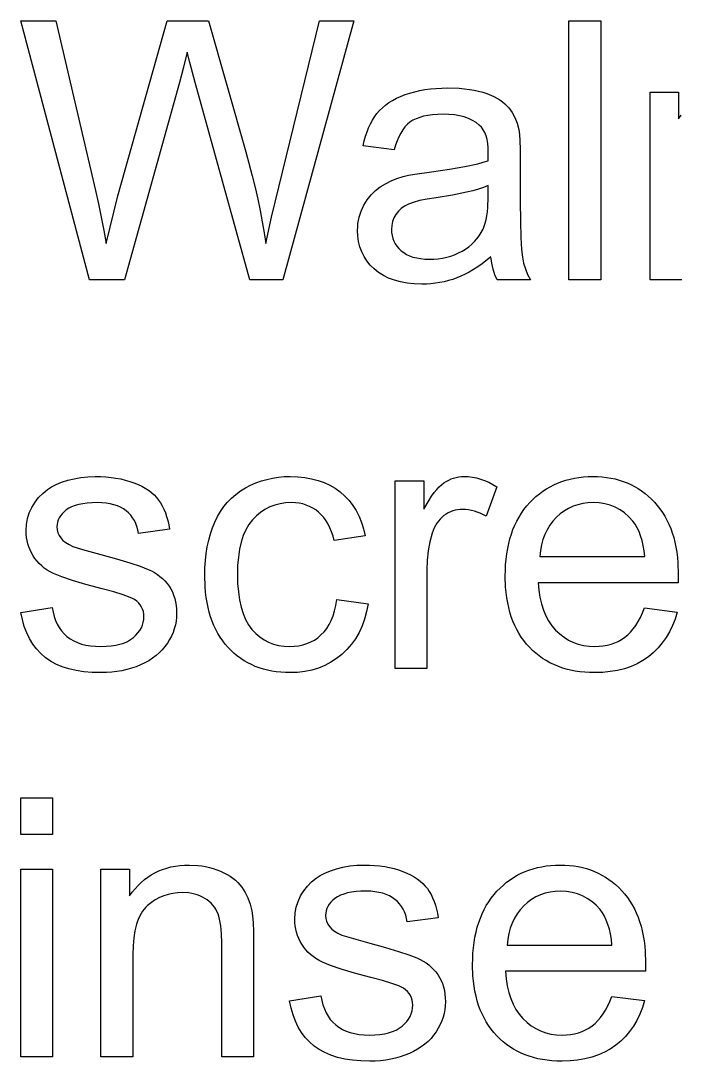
# Model space of a CAD drawing. Extents: x 0.6 to 44.2, y 0 to 23.3.
# Drawn here: x 3.095 to 4.114, y 17.469 to 19.076 of the extents above; entities that cross this region are included whole.
import ezdxf

# ---------------------------------------------------------------- set-up
doc = ezdxf.new("R2010")
doc.units = 0
doc.layers.add('CUTOUTS', color=1, linetype='CONTINUOUS')

msp = doc.modelspace()

# ---------------------------------------------------------------- linework, layer by layer
at = {"layer": 'CUTOUTS'}
for points in [[(3.2007, 18.676), (3.0946, 19.076), (3.1489, 19.076), (3.2097, 18.8138), (3.2145, 18.7933), (3.2189, 18.7728), (3.2229, 18.7523), (3.2266, 18.732), (3.2388, 18.7825), (3.2446, 18.8059), (3.3208, 19.076), (3.3846, 19.076), (3.4419, 18.8736), (3.4519, 18.8365), (3.4564, 18.8184), (3.4605, 18.8005), (3.4642, 18.783), (3.4675, 18.7657), (3.4704, 18.7487), (3.473, 18.732), (3.4818, 18.7727), (3.4929, 18.819), (3.5557, 19.076), (3.6089, 19.076), (3.4992, 18.676), (3.4482, 18.676), (3.3639, 18.9808), (3.3554, 19.0116), (3.3513, 19.0277), (3.3453, 19.0022), (3.3396, 18.9808), (3.2547, 18.676)], [(3.941, 18.676), (3.941, 19.076), (3.9901, 19.076), (3.9901, 18.676)], [(3.8204, 18.7118), (3.8068, 18.701), (3.8002, 18.6963), (3.7936, 18.692), (3.787, 18.6881), (3.7806, 18.6847), (3.7742, 18.6816), (3.7678, 18.679), (3.7615, 18.6768), (3.755, 18.6748), (3.7484, 18.6732), (3.7417, 18.6719), (3.7348, 18.6708), (3.7279, 18.6701), (3.7208, 18.6696), (3.7137, 18.6695), (3.7021, 18.6698), (3.6912, 18.6709), (3.681, 18.6728), (3.6714, 18.6753), (3.6626, 18.6786), (3.6545, 18.6826), (3.647, 18.6873), (3.6403, 18.6928), (3.6343, 18.6988), (3.6291, 18.7053), (3.6246, 18.7121), (3.621, 18.7194), (3.6182, 18.727), (3.6162, 18.7351), (3.615, 18.7436), (3.6146, 18.7524), (3.6148, 18.7577), (3.6152, 18.7628), (3.616, 18.7679), (3.617, 18.7728), (3.6184, 18.7776), (3.6201, 18.7823), (3.622, 18.7868), (3.6243, 18.7913), (3.6295, 18.7997), (3.6355, 18.8072), (3.6422, 18.8138), (3.6497, 18.8195), (3.6578, 18.8245), (3.6664, 18.8289), (3.6754, 18.8326), (3.685, 18.8356), (3.6932, 18.8375), (3.7032, 18.8394), (3.7287, 18.843), (3.7565, 18.8467), (3.7803, 18.8508), (3.8002, 18.8552), (3.8087, 18.8575), (3.8163, 18.8599), (3.8165, 18.8728), (3.8163, 18.88), (3.8157, 18.8867), (3.8146, 18.8928), (3.8131, 18.8983), (3.8111, 18.9033), (3.8087, 18.9078), (3.8059, 18.9117), (3.8026, 18.915), (3.7976, 18.9189), (3.7921, 18.9223), (3.7859, 18.9252), (3.7792, 18.9275), (3.7719, 18.9293), (3.7641, 18.9306), (3.7557, 18.9314), (3.7467, 18.9317), (3.7383, 18.9315), (3.7305, 18.9309), (3.7232, 18.93), (3.7166, 18.9287), (3.7105, 18.9269), (3.7049, 18.9249), (3.6999, 18.9224), (3.6955, 18.9195), (3.6915, 18.9162), (3.6878, 18.9123), (3.6844, 18.9078), (3.6812, 18.9027), (3.6782, 18.8971), (3.6756, 18.8908), (3.6732, 18.884), (3.6711, 18.8766), (3.6231, 18.8831), (3.6249, 18.8906), (3.6269, 18.8978), (3.6292, 18.9046), (3.6317, 18.911), (3.6346, 18.917), (3.6377, 18.9227), (3.641, 18.928), (3.6446, 18.9329), (3.6486, 18.9375), (3.653, 18.9419), (3.6578, 18.9459), (3.663, 18.9497), (3.6686, 18.9532), (3.6747, 18.9564), (3.6811, 18.9594), (3.688, 18.9621), (3.6953, 18.9645), (3.7028, 18.9666), (3.7106, 18.9683), (3.7187, 18.9698), (3.727, 18.9709), (3.7357, 18.9717), (3.7446, 18.9722), (3.7538, 18.9723), (3.7715, 18.9718), (3.7797, 18.9711), (3.7874, 18.9702), (3.7947, 18.9689), (3.8016, 18.9674), (3.8081, 18.9657), (3.8141, 18.9636), (3.8249, 18.959), (3.8297, 18.9564), (3.8342, 18.9538), (3.8383, 18.9509), (3.842, 18.948), (3.8453, 18.9449), (3.8482, 18.9416), (3.8532, 18.9346), (3.8575, 18.9267), (3.8609, 18.9179), (3.8635, 18.9082), (3.8645, 18.9007), (3.8653, 18.8906), (3.8658, 18.878), (3.8659, 18.8629), (3.8659, 18.7974), (3.8661, 18.7663), (3.8667, 18.7415), (3.8677, 18.723), (3.8691, 18.7108), (3.871, 18.7018), (3.8737, 18.693), (3.8772, 18.6844), (3.8815, 18.676), (3.8302, 18.676), (3.8267, 18.684), (3.8239, 18.6926), (3.8218, 18.7019)], [(3.8163, 18.8215), (3.8092, 18.8188), (3.8012, 18.8162), (3.7924, 18.8137), (3.7828, 18.8114), (3.7611, 18.8069), (3.736, 18.8029), (3.722, 18.8007), (3.7102, 18.7983), (3.7006, 18.7957), (3.6932, 18.7931), (3.6873, 18.79), (3.6821, 18.7864), (3.6776, 18.7821), (3.6738, 18.7771), (3.6708, 18.7717), (3.6687, 18.766), (3.6674, 18.7601), (3.667, 18.7538), (3.6672, 18.749), (3.6679, 18.7444), (3.6691, 18.74), (3.6707, 18.7358), (3.6728, 18.7318), (3.6754, 18.728), (3.6784, 18.7244), (3.6819, 18.721), (3.6858, 18.718), (3.6902, 18.7153), (3.695, 18.7131), (3.7002, 18.7112), (3.7059, 18.7098), (3.7119, 18.7088), (3.7185, 18.7082), (3.7254, 18.708), (3.7324, 18.7081), (3.7392, 18.7087), (3.7458, 18.7097), (3.7522, 18.7111), (3.7584, 18.7128), (3.7644, 18.7149), (3.7703, 18.7175), (3.7759, 18.7204), (3.7812, 18.7236), (3.7862, 18.7271), (3.7908, 18.731), (3.795, 18.7351), (3.7989, 18.7395), (3.8024, 18.7441), (3.8056, 18.7491), (3.8083, 18.7543), (3.8102, 18.7587), (3.8118, 18.7636), (3.8132, 18.769), (3.8143, 18.7749), (3.8151, 18.7813), (3.8158, 18.7882), (3.8163, 18.8034)], [(3.0946, 18.1625), (3.1431, 18.1702), (3.1444, 18.1631), (3.1461, 18.1564), (3.1483, 18.1502), (3.1509, 18.1444), (3.154, 18.139), (3.1575, 18.134), (3.1615, 18.1295), (3.1659, 18.1254), (3.1708, 18.1218), (3.1762, 18.1186), (3.182, 18.1159), (3.1883, 18.1137), (3.1951, 18.112), (3.2023, 18.1108), (3.21, 18.1101), (3.2182, 18.1099), (3.2264, 18.1101), (3.234, 18.1107), (3.2411, 18.1118), (3.2476, 18.1133), (3.2536, 18.1152), (3.2591, 18.1176), (3.264, 18.1204), (3.2684, 18.1236), (3.2722, 18.1272), (3.2755, 18.1308), (3.2784, 18.1346), (3.2807, 18.1386), (3.2824, 18.1427), (3.2837, 18.147), (3.2845, 18.1514), (3.2847, 18.156), (3.2845, 18.16), (3.2838, 18.1639), (3.2827, 18.1675), (3.2811, 18.1708), (3.2791, 18.174), (3.2766, 18.1769), (3.2737, 18.1797), (3.2703, 18.1822), (3.2673, 18.1839), (3.2634, 18.1857), (3.2527, 18.1896), (3.2383, 18.194), (3.2201, 18.1988), (3.1951, 18.2054), (3.1743, 18.2115), (3.1577, 18.2172), (3.1452, 18.2224), (3.1401, 18.225), (3.1354, 18.2279), (3.1309, 18.231), (3.1268, 18.2343), (3.123, 18.2378), (3.1196, 18.2416), (3.1164, 18.2457), (3.1135, 18.25), (3.111, 18.2544), (3.1088, 18.259), (3.107, 18.2637), (3.1055, 18.2685), (3.1043, 18.2734), (3.1034, 18.2784), (3.1029, 18.2836), (3.1028, 18.2889), (3.1033, 18.2984), (3.105, 18.3075), (3.1077, 18.3163), (3.1116, 18.3247), (3.1165, 18.3326), (3.1221, 18.3398), (3.1285, 18.3463), (3.1358, 18.3522), (3.142, 18.3562), (3.1493, 18.36), (3.1576, 18.3634), (3.167, 18.3665), (3.1771, 18.369), (3.1875, 18.3709), (3.1983, 18.372), (3.2094, 18.3723), (3.2178, 18.3722), (3.226, 18.3717), (3.2339, 18.371), (3.2415, 18.3699), (3.2488, 18.3685), (3.2559, 18.3668), (3.2628, 18.3648), (3.2693, 18.3625), (3.2756, 18.36), (3.2814, 18.3572), (3.2868, 18.3542), (3.2917, 18.351), (3.2963, 18.3475), (3.3004, 18.3439), (3.3041, 18.34), (3.3074, 18.3359), (3.3103, 18.3315), (3.3131, 18.3268), (3.3155, 18.3217), (3.3178, 18.3163), (3.3198, 18.3105), (3.3215, 18.3044), (3.323, 18.2979), (3.3243, 18.291), (3.2763, 18.2845), (3.2753, 18.2899), (3.2739, 18.2951), (3.2721, 18.2999), (3.2699, 18.3044), (3.2673, 18.3086), (3.2644, 18.3125), (3.2611, 18.3161), (3.2573, 18.3194), (3.2532, 18.3224), (3.2487, 18.3249), (3.2437, 18.3271), (3.2384, 18.3288), (3.2327, 18.3302), (3.2265, 18.3312), (3.2199, 18.3318), (3.213, 18.332), (3.2048, 18.3318), (3.1973, 18.3313), (3.1903, 18.3304), (3.184, 18.3292), (3.1783, 18.3276), (3.1731, 18.3257), (3.1686, 18.3234), (3.1647, 18.3208), (3.1613, 18.3179), (3.1584, 18.3149), (3.1559, 18.3118), (3.1538, 18.3086), (3.1523, 18.3053), (3.1511, 18.3018), (3.1505, 18.2983), (3.1502, 18.2946), (3.1506, 18.2899), (3.1517, 18.2855), (3.1536, 18.2813), (3.1562, 18.2774), (3.1597, 18.2736), (3.1639, 18.2702), (3.1691, 18.2671), (3.1751, 18.2643), (3.1896, 18.2598), (3.2184, 18.2517), (3.2425, 18.2451), (3.2627, 18.2391), (3.2789, 18.2337), (3.2912, 18.229), (3.2962, 18.2266), (3.3009, 18.224), (3.3054, 18.2212), (3.3095, 18.2181), (3.3134, 18.2147), (3.3171, 18.2111), (3.3204, 18.2073), (3.3235, 18.2032), (3.3262, 18.1988), (3.3286, 18.1942), (3.3306, 18.1893), (3.3323, 18.1842), (3.3336, 18.1788), (3.3345, 18.1732), (3.335, 18.1673), (3.3352, 18.1612), (3.335, 18.1551), (3.3343, 18.1491), (3.3332, 18.1431), (3.3316, 18.1373), (3.3296, 18.1316), (3.3272, 18.1259), (3.3243, 18.1204), (3.3209, 18.1149), (3.3171, 18.1096), (3.3129, 18.1047), (3.3084, 18.1), (3.3034, 18.0957), (3.298, 18.0916), (3.2923, 18.0879), (3.2861, 18.0845), (3.2796, 18.0813), (3.2727, 18.0786), (3.2656, 18.0762), (3.2583, 18.0741), (3.2508, 18.0724), (3.243, 18.0711), (3.2351, 18.0702), (3.2269, 18.0697), (3.2184, 18.0695), (3.2047, 18.0698), (3.1919, 18.0709), (3.1799, 18.0728), (3.1687, 18.0753), (3.1583, 18.0786), (3.1488, 18.0827), (3.1402, 18.0874), (3.1324, 18.0929), (3.1253, 18.0992), (3.1189, 18.1061), (3.1132, 18.1137), (3.1081, 18.1221), (3.1037, 18.1311), (3.1, 18.1409), (3.097, 18.1513)], [(3.5827, 18.1822), (3.631, 18.1759), (3.6286, 18.1637), (3.6255, 18.1523), (3.6216, 18.1415), (3.6169, 18.1314), (3.6115, 18.1219), (3.6052, 18.1132), (3.5982, 18.1051), (3.5905, 18.0977), (3.5821, 18.0911), (3.5732, 18.0854), (3.5639, 18.0805), (3.5542, 18.0765), (3.5439, 18.0734), (3.5332, 18.0712), (3.522, 18.0699), (3.5104, 18.0695), (3.5031, 18.0696), (3.4959, 18.0701), (3.4889, 18.0708), (3.4821, 18.0719), (3.4755, 18.0733), (3.4691, 18.0749), (3.4628, 18.0769), (3.4567, 18.0792), (3.4509, 18.0818), (3.4452, 18.0847), (3.4396, 18.0879), (3.4343, 18.0913), (3.4291, 18.0951), (3.4242, 18.0992), (3.4194, 18.1037), (3.4148, 18.1084), (3.4104, 18.1134), (3.4063, 18.1186), (3.4025, 18.1241), (3.3989, 18.1299), (3.3957, 18.136), (3.3927, 18.1423), (3.39, 18.1488), (3.3876, 18.1557), (3.3855, 18.1628), (3.3837, 18.1701), (3.3821, 18.1777), (3.3809, 18.1856), (3.3799, 18.1938), (3.3792, 18.2022), (3.3786, 18.2198), (3.3789, 18.2314), (3.3796, 18.2426), (3.3808, 18.2534), (3.3825, 18.2638), (3.3847, 18.2739), (3.3874, 18.2836), (3.3905, 18.293), (3.3942, 18.3019), (3.3983, 18.3105), (3.403, 18.3184), (3.4081, 18.3259), (3.4138, 18.3327), (3.4199, 18.3391), (3.4266, 18.3448), (3.4338, 18.3501), (3.4415, 18.3547), (3.4495, 18.3589), (3.4577, 18.3624), (3.4661, 18.3655), (3.4747, 18.3679), (3.4834, 18.3699), (3.4923, 18.3712), (3.5014, 18.3721), (3.5107, 18.3723), (3.5222, 18.372), (3.5332, 18.3709), (3.5437, 18.369), (3.5536, 18.3664), (3.563, 18.363), (3.5718, 18.3589), (3.5801, 18.3541), (3.5879, 18.3485), (3.5951, 18.3422), (3.6015, 18.3353), (3.6074, 18.3277), (3.6125, 18.3196), (3.617, 18.3108), (3.6208, 18.3014), (3.6239, 18.2913), (3.6264, 18.2807), (3.5786, 18.2733), (3.5767, 18.2804), (3.5745, 18.287), (3.572, 18.2932), (3.5692, 18.2989), (3.566, 18.3041), (3.5625, 18.309), (3.5586, 18.3133), (3.5545, 18.3172), (3.55, 18.3207), (3.5453, 18.3237), (3.5405, 18.3262), (3.5353, 18.3283), (3.53, 18.3299), (3.5244, 18.331), (3.5186, 18.3317), (3.5126, 18.332), (3.5035, 18.3315), (3.4949, 18.3303), (3.4867, 18.3282), (3.479, 18.3253), (3.4716, 18.3216), (3.4647, 18.317), (3.4583, 18.3116), (3.4523, 18.3054), (3.4468, 18.2982), (3.4421, 18.2901), (3.4381, 18.2811), (3.4349, 18.271), (3.4323, 18.26), (3.4305, 18.248), (3.4294, 18.2351), (3.4291, 18.2212), (3.4294, 18.2071), (3.4305, 18.194), (3.4322, 18.1819), (3.4347, 18.1708), (3.4378, 18.1607), (3.4417, 18.1516), (3.4462, 18.1434), (3.4515, 18.1363), (3.4573, 18.1301), (3.4635, 18.1247), (3.4702, 18.1202), (3.4772, 18.1165), (3.4848, 18.1136), (3.4927, 18.1115), (3.5011, 18.1103), (3.5099, 18.1099), (3.5169, 18.1101), (3.5237, 18.111), (3.5302, 18.1124), (3.5364, 18.1143), (3.5423, 18.1168), (3.5479, 18.1198), (3.5532, 18.1234), (3.5581, 18.1276), (3.5628, 18.1323), (3.5669, 18.1377), (3.5707, 18.1436), (3.574, 18.1501), (3.5768, 18.1572), (3.5792, 18.1649), (3.5812, 18.1733)], [(3.6725, 18.076), (3.6725, 18.3658), (3.7167, 18.3658), (3.7167, 18.3219), (3.725, 18.336), (3.729, 18.342), (3.7329, 18.3474), (3.7368, 18.3522), (3.7406, 18.3563), (3.7443, 18.3597), (3.7479, 18.3625), (3.7515, 18.3648), (3.7553, 18.3668), (3.7591, 18.3685), (3.763, 18.3699), (3.7669, 18.371), (3.771, 18.3717), (3.7752, 18.3722), (3.7794, 18.3723), (3.7856, 18.3721), (3.7919, 18.3714), (3.7982, 18.3701), (3.8045, 18.3684), (3.8108, 18.3662), (3.8171, 18.3634), (3.8235, 18.3602), (3.8299, 18.3565), (3.813, 18.311), (3.804, 18.3156), (3.7995, 18.3174), (3.795, 18.3189), (3.7905, 18.3201), (3.786, 18.3209), (3.7815, 18.3214), (3.777, 18.3216), (3.773, 18.3214), (3.7691, 18.321), (3.7654, 18.3202), (3.7617, 18.3192), (3.7581, 18.3178), (3.7547, 18.3161), (3.7513, 18.3142), (3.748, 18.3119), (3.745, 18.3094), (3.7421, 18.3066), (3.7395, 18.3036), (3.7371, 18.3003), (3.7349, 18.2969), (3.733, 18.2932), (3.7298, 18.285), (3.7262, 18.2716), (3.7236, 18.2576), (3.7221, 18.243), (3.7216, 18.2277), (3.7216, 18.076)], [(4.0575, 18.1693), (4.1082, 18.1631), (4.1049, 18.1523), (4.1009, 18.1421), (4.0963, 18.1325), (4.0911, 18.1236), (4.0852, 18.1153), (4.0787, 18.1076), (4.0715, 18.1005), (4.0637, 18.094), (4.0553, 18.0883), (4.0464, 18.0833), (4.0369, 18.0791), (4.0268, 18.0756), (4.0161, 18.0729), (4.0049, 18.071), (3.9931, 18.0699), (3.9808, 18.0695), (3.9729, 18.0696), (3.9653, 18.0701), (3.9579, 18.0709), (3.9507, 18.0719), (3.9436, 18.0733), (3.9368, 18.075), (3.9302, 18.077), (3.9238, 18.0793), (3.9176, 18.0819), (3.9116, 18.0848), (3.9058, 18.088), (3.9002, 18.0915), (3.8949, 18.0953), (3.8897, 18.0995), (3.8847, 18.1039), (3.88, 18.1086), (3.8755, 18.1136), (3.8712, 18.1189), (3.8673, 18.1244), (3.8637, 18.1302), (3.8603, 18.1362), (3.8573, 18.1424), (3.8545, 18.1489), (3.852, 18.1557), (3.8499, 18.1627), (3.848, 18.1699), (3.8464, 18.1774), (3.8451, 18.1851), (3.844, 18.1931), (3.8433, 18.2013), (3.8427, 18.2185), (3.8429, 18.2275), (3.8433, 18.2362), (3.8441, 18.2447), (3.8451, 18.253), (3.8464, 18.261), (3.848, 18.2687), (3.8499, 18.2762), (3.8521, 18.2834), (3.8546, 18.2904), (3.8574, 18.2971), (3.8605, 18.3035), (3.8639, 18.3097), (3.8676, 18.3157), (3.8716, 18.3214), (3.8758, 18.3268), (3.8804, 18.332), (3.8852, 18.3369), (3.8901, 18.3414), (3.8953, 18.3457), (3.9006, 18.3496), (3.9061, 18.3533), (3.9118, 18.3566), (3.9176, 18.3596), (3.9236, 18.3622), (3.9298, 18.3646), (3.9362, 18.3667), (3.9427, 18.3684), (3.9494, 18.3698), (3.9563, 18.3709), (3.9634, 18.3717), (3.9706, 18.3722), (3.9781, 18.3723), (3.9852, 18.3722), (3.9923, 18.3717), (3.9991, 18.371), (4.0058, 18.3699), (4.0123, 18.3685), (4.0187, 18.3668), (4.0248, 18.3648), (4.0309, 18.3625), (4.0367, 18.3598), (4.0424, 18.3569), (4.0479, 18.3536), (4.0533, 18.3501), (4.0585, 18.3462), (4.0635, 18.3421), (4.0683, 18.3376), (4.073, 18.3328), (4.0775, 18.3277), (4.0816, 18.3224), (4.0855, 18.3168), (4.0891, 18.311), (4.0924, 18.3049), (4.0955, 18.2986), (4.0982, 18.292), (4.1006, 18.2852), (4.1028, 18.2781), (4.1047, 18.2707), (4.1063, 18.2632), (4.1075, 18.2553), (4.1086, 18.2472), (4.1093, 18.2389), (4.1099, 18.2215), (4.1096, 18.2084), (3.8935, 18.2084), (3.8945, 18.1968), (3.8962, 18.1859), (3.8986, 18.1757), (3.9016, 18.1662), (3.9053, 18.1574), (3.9097, 18.1493), (3.9148, 18.1419), (3.9205, 18.1352), (3.9268, 18.1293), (3.9334, 18.1241), (3.9404, 18.1198), (3.9478, 18.1162), (3.9555, 18.1134), (3.9637, 18.1114), (3.9722, 18.1103), (3.9811, 18.1099), (3.9877, 18.1101), (3.9941, 18.1107), (4.0002, 18.1119), (4.0061, 18.1134), (4.0117, 18.1154), (4.0171, 18.1178), (4.0223, 18.1207), (4.0272, 18.124), (4.0318, 18.1279), (4.0362, 18.1322), (4.0404, 18.1371), (4.0443, 18.1425), (4.048, 18.1484), (4.0514, 18.1548), (4.0545, 18.1618)], [(3.8962, 18.2487), (4.058, 18.2487), (4.057, 18.2576), (4.0556, 18.2659), (4.0539, 18.2736), (4.0517, 18.2807), (4.0492, 18.2873), (4.0463, 18.2933), (4.0431, 18.2987), (4.0395, 18.3036), (4.0334, 18.3102), (4.0269, 18.316), (4.0199, 18.3209), (4.0125, 18.3249), (4.0047, 18.328), (3.9964, 18.3302), (3.9877, 18.3315), (3.9786, 18.332), (3.9703, 18.3316), (3.9624, 18.3305), (3.9547, 18.3288), (3.9475, 18.3263), (3.9405, 18.3231), (3.9339, 18.3192), (3.9277, 18.3146), (3.9217, 18.3093), (3.9163, 18.3034), (3.9115, 18.297), (3.9073, 18.2902), (3.9038, 18.2828), (3.9009, 18.275), (3.8987, 18.2667), (3.8971, 18.258)], [(3.0946, 17.8195), (3.0946, 17.876), (3.1437, 17.876), (3.1437, 17.8195)], [(3.2184, 17.476), (3.2184, 17.7658), (3.2626, 17.7658), (3.2626, 17.7246), (3.2667, 17.7304), (3.2711, 17.7358), (3.2756, 17.7408), (3.2804, 17.7455), (3.2854, 17.7498), (3.2906, 17.7537), (3.296, 17.7572), (3.3017, 17.7604), (3.3075, 17.7632), (3.3136, 17.7656), (3.32, 17.7677), (3.3265, 17.7694), (3.3333, 17.7707), (3.3402, 17.7716), (3.3474, 17.7722), (3.3549, 17.7723), (3.3677, 17.7718), (3.3739, 17.771), (3.38, 17.77), (3.386, 17.7687), (3.3918, 17.767), (3.3975, 17.7651), (3.403, 17.7629), (3.4083, 17.7605), (3.4133, 17.7579), (3.4179, 17.755), (3.4222, 17.752), (3.4262, 17.7489), (3.4298, 17.7455), (3.433, 17.742), (3.4359, 17.7382), (3.441, 17.7302), (3.4452, 17.7215), (3.4486, 17.7121), (3.4512, 17.7019), (3.4524, 17.6938), (3.4532, 17.6832), (3.4537, 17.67), (3.4539, 17.6542), (3.4539, 17.476), (3.4048, 17.476), (3.4048, 17.6523), (3.4044, 17.6663), (3.4034, 17.6785), (3.4016, 17.6888), (3.4004, 17.6932), (3.3991, 17.6972), (3.3975, 17.7008), (3.3957, 17.7042), (3.3935, 17.7075), (3.3911, 17.7105), (3.3884, 17.7134), (3.3855, 17.7161), (3.3823, 17.7186), (3.3787, 17.7209), (3.375, 17.723), (3.3711, 17.7248), (3.3671, 17.7263), (3.3629, 17.7276), (3.3585, 17.7285), (3.354, 17.7292), (3.3445, 17.7298), (3.3368, 17.7295), (3.3294, 17.7285), (3.3222, 17.727), (3.3153, 17.7248), (3.3086, 17.722), (3.3023, 17.7186), (3.2962, 17.7145), (3.2903, 17.7099), (3.2876, 17.7072), (3.285, 17.7043), (3.2826, 17.7011), (3.2804, 17.6977), (3.2765, 17.6899), (3.2733, 17.681), (3.2708, 17.671), (3.269, 17.6599), (3.2679, 17.6476), (3.2676, 17.6343), (3.2676, 17.476)], [(3.5096, 17.5625), (3.5581, 17.5702), (3.5594, 17.5631), (3.5611, 17.5564), (3.5633, 17.5502), (3.5659, 17.5444), (3.569, 17.539), (3.5725, 17.534), (3.5765, 17.5295), (3.5809, 17.5254), (3.5858, 17.5218), (3.5912, 17.5186), (3.597, 17.5159), (3.6033, 17.5137), (3.6101, 17.512), (3.6173, 17.5108), (3.625, 17.5101), (3.6332, 17.5099), (3.6414, 17.5101), (3.649, 17.5107), (3.6561, 17.5118), (3.6626, 17.5133), (3.6687, 17.5152), (3.6741, 17.5176), (3.679, 17.5204), (3.6834, 17.5236), (3.6872, 17.5272), (3.6905, 17.5308), (3.6934, 17.5346), (3.6957, 17.5386), (3.6975, 17.5427), (3.6987, 17.547), (3.6995, 17.5514), (3.6998, 17.556), (3.6995, 17.56), (3.6989, 17.5639), (3.6977, 17.5675), (3.6961, 17.5708), (3.6941, 17.574), (3.6916, 17.5769), (3.6887, 17.5797), (3.6853, 17.5822), (3.6823, 17.5839), (3.6784, 17.5857), (3.6677, 17.5896), (3.6533, 17.594), (3.6351, 17.5988), (3.6101, 17.6054), (3.5894, 17.6115), (3.5727, 17.6172), (3.5602, 17.6224), (3.5551, 17.625), (3.5504, 17.6279), (3.546, 17.631), (3.5418, 17.6343), (3.538, 17.6378), (3.5346, 17.6416), (3.5314, 17.6457), (3.5285, 17.65), (3.526, 17.6544), (3.5238, 17.659), (3.522, 17.6637), (3.5205, 17.6685), (3.5193, 17.6734), (3.5184, 17.6784), (3.5179, 17.6836), (3.5178, 17.6889), (3.5183, 17.6984), (3.52, 17.7075), (3.5228, 17.7163), (3.5266, 17.7247), (3.5315, 17.7326), (3.5371, 17.7398), (3.5435, 17.7463), (3.5508, 17.7522), (3.557, 17.7562), (3.5643, 17.76), (3.5726, 17.7634), (3.582, 17.7665), (3.5921, 17.769), (3.6025, 17.7709), (3.6133, 17.772), (3.6244, 17.7723), (3.6328, 17.7722), (3.641, 17.7717), (3.6489, 17.771), (3.6565, 17.7699), (3.6638, 17.7685), (3.6709, 17.7668), (3.6778, 17.7648), (3.6843, 17.7625), (3.6906, 17.76), (3.6964, 17.7572), (3.7018, 17.7542), (3.7067, 17.751), (3.7113, 17.7475), (3.7154, 17.7439), (3.7191, 17.74), (3.7224, 17.7359), (3.7254, 17.7315), (3.7281, 17.7268), (3.7305, 17.7217), (3.7328, 17.7163), (3.7348, 17.7105), (3.7365, 17.7044), (3.738, 17.6979), (3.7393, 17.691), (3.6913, 17.6845), (3.6903, 17.6899), (3.6889, 17.6951), (3.6871, 17.6999), (3.6849, 17.7044), (3.6824, 17.7086), (3.6794, 17.7125), (3.6761, 17.7161), (3.6723, 17.7194), (3.6682, 17.7224), (3.6637, 17.7249), (3.6587, 17.7271), (3.6534, 17.7288), (3.6477, 17.7302), (3.6415, 17.7312), (3.635, 17.7318), (3.628, 17.732), (3.6198, 17.7318), (3.6123, 17.7313), (3.6053, 17.7304), (3.599, 17.7292), (3.5933, 17.7276), (3.5881, 17.7257), (3.5836, 17.7234), (3.5797, 17.7208), (3.5763, 17.7179), (3.5734, 17.7149), (3.5709, 17.7118), (3.5689, 17.7086), (3.5673, 17.7053), (3.5661, 17.7018), (3.5655, 17.6983), (3.5652, 17.6946), (3.5656, 17.6899), (3.5667, 17.6855), (3.5686, 17.6813), (3.5712, 17.6774), (3.5747, 17.6736), (3.579, 17.6702), (3.5841, 17.6671), (3.5901, 17.6643), (3.6046, 17.6598), (3.6335, 17.6517), (3.6575, 17.6451), (3.6777, 17.6391), (3.6939, 17.6337), (3.7062, 17.629), (3.7112, 17.6266), (3.7159, 17.624), (3.7204, 17.6212), (3.7246, 17.6181), (3.7285, 17.6147), (3.7321, 17.6111), (3.7354, 17.6073), (3.7385, 17.6032), (3.7412, 17.5988), (3.7436, 17.5942), (3.7456, 17.5893), (3.7473, 17.5842), (3.7486, 17.5788), (3.7495, 17.5732), (3.75, 17.5673), (3.7502, 17.5612), (3.75, 17.5551), (3.7493, 17.5491), (3.7482, 17.5431), (3.7467, 17.5373), (3.7446, 17.5316), (3.7422, 17.5259), (3.7393, 17.5204), (3.7359, 17.5149), (3.7321, 17.5096), (3.728, 17.5047), (3.7234, 17.5), (3.7184, 17.4957), (3.713, 17.4916), (3.7073, 17.4879), (3.7011, 17.4845), (3.6946, 17.4813), (3.6877, 17.4786), (3.6806, 17.4762), (3.6733, 17.4741), (3.6658, 17.4724), (3.658, 17.4711), (3.6501, 17.4702), (3.6419, 17.4697), (3.6335, 17.4695), (3.6198, 17.4698), (3.6069, 17.4709), (3.5949, 17.4728), (3.5837, 17.4753), (3.5734, 17.4786), (3.5638, 17.4827), (3.5552, 17.4874), (3.5474, 17.4929), (3.5403, 17.4992), (3.5339, 17.5061), (3.5282, 17.5137), (3.5231, 17.5221), (3.5187, 17.5311), (3.515, 17.5409), (3.512, 17.5513)], [(4.007, 17.5693), (4.0577, 17.5631), (4.0544, 17.5523), (4.0505, 17.5421), (4.0459, 17.5325), (4.0406, 17.5236), (4.0347, 17.5153), (4.0282, 17.5076), (4.0211, 17.5005), (4.0133, 17.494), (4.0049, 17.4883), (3.9959, 17.4833), (3.9864, 17.4791), (3.9763, 17.4756), (3.9656, 17.4729), (3.9544, 17.471), (3.9427, 17.4699), (3.9303, 17.4695), (3.9225, 17.4696), (3.9148, 17.4701), (3.9074, 17.4709), (3.9002, 17.4719), (3.8932, 17.4733), (3.8863, 17.475), (3.8797, 17.477), (3.8733, 17.4793), (3.8671, 17.4819), (3.8611, 17.4848), (3.8553, 17.488), (3.8498, 17.4915), (3.8444, 17.4953), (3.8392, 17.4995), (3.8343, 17.5039), (3.8295, 17.5086), (3.825, 17.5136), (3.8208, 17.5189), (3.8168, 17.5244), (3.8132, 17.5302), (3.8099, 17.5362), (3.8068, 17.5424), (3.804, 17.5489), (3.8016, 17.5557), (3.7994, 17.5627), (3.7975, 17.5699), (3.7959, 17.5774), (3.7946, 17.5851), (3.7936, 17.5931), (3.7928, 17.6013), (3.7923, 17.6185), (3.7924, 17.6275), (3.7928, 17.6362), (3.7936, 17.6447), (3.7946, 17.653), (3.7959, 17.661), (3.7975, 17.6687), (3.7995, 17.6762), (3.8017, 17.6834), (3.8042, 17.6904), (3.807, 17.6971), (3.81, 17.7035), (3.8134, 17.7097), (3.8171, 17.7157), (3.8211, 17.7214), (3.8253, 17.7268), (3.8299, 17.732), (3.8347, 17.7369), (3.8397, 17.7414), (3.8448, 17.7457), (3.8501, 17.7496), (3.8556, 17.7533), (3.8613, 17.7566), (3.8671, 17.7596), (3.8732, 17.7622), (3.8793, 17.7646), (3.8857, 17.7667), (3.8923, 17.7684), (3.899, 17.7698), (3.9059, 17.7709), (3.9129, 17.7717), (3.9202, 17.7722), (3.9276, 17.7723), (3.9348, 17.7722), (3.9418, 17.7717), (3.9486, 17.771), (3.9553, 17.7699), (3.9618, 17.7685), (3.9682, 17.7668), (3.9744, 17.7648), (3.9804, 17.7625), (3.9862, 17.7598), (3.9919, 17.7569), (3.9974, 17.7536), (4.0028, 17.7501), (4.008, 17.7462), (4.013, 17.7421), (4.0179, 17.7376), (4.0225, 17.7328), (4.027, 17.7277), (4.0312, 17.7224), (4.0351, 17.7168), (4.0387, 17.711), (4.042, 17.7049), (4.045, 17.6986), (4.0477, 17.692), (4.0502, 17.6852), (4.0523, 17.6781), (4.0542, 17.6707), (4.0558, 17.6632), (4.0571, 17.6553), (4.0581, 17.6472), (4.0588, 17.6389), (4.0594, 17.6215), (4.0591, 17.6084), (3.843, 17.6084), (3.844, 17.5968), (3.8457, 17.5859), (3.8481, 17.5757), (3.8511, 17.5662), (3.8548, 17.5574), (3.8592, 17.5493), (3.8643, 17.5419), (3.87, 17.5352), (3.8763, 17.5293), (3.8829, 17.5241), (3.8899, 17.5198), (3.8973, 17.5162), (3.9051, 17.5134), (3.9132, 17.5114), (3.9217, 17.5103), (3.9306, 17.5099), (3.9372, 17.5101), (3.9436, 17.5107), (3.9497, 17.5119), (3.9556, 17.5134), (3.9613, 17.5154), (3.9667, 17.5178), (3.9718, 17.5207), (3.9767, 17.524), (3.9814, 17.5279), (3.9858, 17.5322), (3.9899, 17.5371), (3.9938, 17.5425), (3.9975, 17.5484), (4.0009, 17.5548), (4.0041, 17.5618)], [(3.0946, 17.476), (3.0946, 17.7658), (3.1437, 17.7658), (3.1437, 17.476)], [(3.8457, 17.6487), (4.0075, 17.6487), (4.0065, 17.6576), (4.0051, 17.6659), (4.0034, 17.6736), (4.0013, 17.6807), (3.9987, 17.6873), (3.9959, 17.6933), (3.9926, 17.6987), (3.989, 17.7036), (3.9829, 17.7102), (3.9764, 17.716), (3.9694, 17.7209), (3.962, 17.7249), (3.9542, 17.728), (3.946, 17.7302), (3.9373, 17.7315), (3.9281, 17.732), (3.9198, 17.7316), (3.9119, 17.7305), (3.9043, 17.7288), (3.897, 17.7263), (3.89, 17.7231), (3.8834, 17.7192), (3.8772, 17.7146), (3.8712, 17.7093), (3.8658, 17.7034), (3.861, 17.697), (3.8568, 17.6902), (3.8533, 17.6828), (3.8505, 17.675), (3.8482, 17.6667), (3.8467, 17.658)]]:
    msp.add_lwpolyline(points, close=True, dxfattribs=at)
msp.add_lwpolyline([(4.1153, 18.676), (4.0662, 18.676), (4.0662, 18.9658), (4.1104, 18.9658), (4.1104, 18.9246), (4.1145, 18.9304)], dxfattribs=at)

doc.saveas('drawing.dxf')
